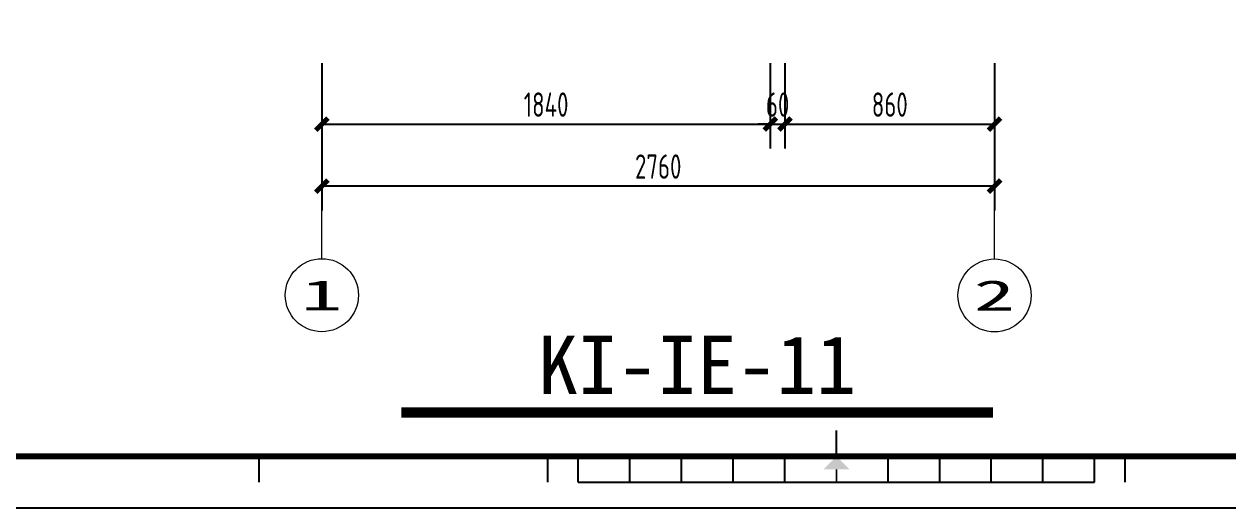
# Model space of a CAD drawing. Header units: millimetres. Extents: x 104198 to 1296755, y -81101 to 81453.
# Drawn here: x 690145 to 695085, y -28742 to -26754 of the extents above; entities that cross this region are included whole.
import ezdxf
from ezdxf.enums import TextEntityAlignment as Align
from ezdxf.xclip import XClip

# ---------------------------------------------------------------- set-up
doc = ezdxf.new("R2010")
doc.units = ezdxf.units.MM
doc.header["$XCLIPFRAME"] = 0
doc.header["$PDMODE"] = 3
doc.layers.get('Defpoints').update_dxf_attribs({"color": 250})
doc.layers.add('Axle Number', color=150, linetype='Continuous', lineweight=0)
doc.layers.add('图纸图框', color=165, linetype='Continuous')
doc.styles.add('CCD_DIM', font='ARCHS.SHX')
doc.styles.add('尺寸标注', font='ARCHS.SHX', dxfattribs={"width": 0.8})
doc.styles.add('线上图名', font='simhei.ttf')
doc.styles.add('轴号', font='', dxfattribs={"width": 0.8})
doc.styles.get('轴号').set_extended_font_data('SimSun')
doc.dimstyles.new('海龍1：50', dxfattribs={"dimscale": 50, "dimtxt": 2, "dimasz": 1, "dimexe": 2, "dimexo": 2, "dimgap": 0.6, "dimtad": 1, "dimdec": 0, "dimrnd": 5, "dimdsep": 46, "dimtxsty": 'CCD_DIM', "dimblk": 'WS-cj', "dimcen": 1, "dimclrd": 44, "dimclre": 44, "dimclrt": 2, "dimadec": 0, "dimazin": 2, "dimtfac": 1, "dimtdec": 4, "dimtix": 1, "dimtmove": 2, "dimatfit": 3, "dimldrblk": 'CCD_Leader_Arrow', "dimfxl": 5, "dimfxlon": 1, "dimtolj": 1, "dimarcsym": 0})

# ---------------------------------------------------------------- blocks, each defined once
blk = doc.blocks.new('kjghhgdgfhdhgfh')
at = {"layer": '图纸图框', "color": 165}
for p, q in [((1235.736097114308, -516.6322323388636), (1235.736097114308, -513.1311886968824)), ((1157.452761280522, -520.1332759807351), (1157.452761280522, -516.6322323388636)), ((1196.594429197475, -520.1332759807351), (1196.594429197475, -516.6322323388636)), ((1200.725660694923, -520.1332759807351), (1200.725660694923, -516.6322323388636)), ((1207.727747978776, -520.1332759807351), (1207.727747978776, -516.6322323388636)), ((1214.729835262748, -520.1332759807351), (1214.729835262748, -516.6322323388636)), ((1221.731922546599, -520.1332759807351), (1221.731922546599, -516.6322323388636)), ((1228.734009830453, -520.1332759807351), (1228.734009830453, -516.6322323388636)), ((1242.738184398277, -520.1332759807351), (1242.738184398277, -516.6322323388636)), ((1249.74027168213, -520.1332759807351), (1249.74027168213, -516.6322323388636)), ((1256.742358965983, -520.1332759807351), (1256.742358965983, -516.6322323388636)), ((1263.744446249947, -520.1332759807351), (1263.744446249947, -516.6322323388636)), ((1270.746533533805, -520.1332759807351), (1270.746533533805, -516.6322323388636)), ((1274.877765031257, -520.1332759807351), (1274.877765031257, -516.6322323388636)), ((1200.725660694923, -520.1332759807351), (1270.746533533805, -520.1332759807351)), ((1018.449156697091, -523.6475894229297), (1438.44652398302, -523.6475894229297)), ((1018.44915656821, -523.6475897729335), (1438.446523854134, -523.6475897729335)), ((1018.44915656821, -523.6475911731757), (1438.446523854134, -523.6475911731757)), ((1018.449156697091, -523.6475908231721), (1438.44652398302, -523.6475908231721)), ((1018.449156697091, -523.6475908231721), (1438.44652398302, -523.6475908231721))]:
    blk.add_line(p, q, dxfattribs=at)
at = {"layer": '图纸图框', "color": 165, "const_width": 0.840250474066758}
blk.add_lwpolyline([(1431.444436699053, -233.6664052710039), (1035.954374906786, -233.6664052710039), (1035.954374906786, -516.6322323388636), (1431.444436699053, -516.6322323388636)], close=True, dxfattribs=at)
at = {"layer": '图纸图框', "color": 165, "const_width": 0.2100626185166894}
blk.add_lwpolyline([(1235.736097114308, -518.3827541597987), (1235.736097114308, -520.1332759807351)], dxfattribs=at)
at = {"layer": '图纸图框', "color": 165}
blk.add_solid([(1237.486618935353, -518.3827541597987), (1233.98557529337, -518.3827541597987), (1235.736097114308, -516.6322323388636)], dxfattribs=at)
blk = doc.blocks.new('_ArchTick')
at = {"color": 2, "linetype": 'ByBlock', "const_width": 0.4}
blk.add_lwpolyline([(-0.5, -0.5), (0.5, 0.5)], dxfattribs=at)
blk = doc.blocks.new('*D648')
at = {"color": 44, "lineweight": -2, "transparency": 16777216}
for p, q in [((691367.1414530397, -26914.99720443529), (691367.1414530397, -27264.99720443529)), ((693207.1414530397, -26914.99720443529), (693207.1414530397, -27264.99720443529)), ((691367.1414530397, -27164.99720443529), (693207.1414530397, -27164.99720443529))]:
    blk.add_line(p, q, dxfattribs=at)
at = {"layer": 'Defpoints', "color": 0, "transparency": 16777216}
for p in [(691367.1414530397, -26524.83245944302), (693207.1414530397, -26524.83245944301), (693207.1414530397, -27164.99720443529)]:
    blk.add_point(p, dxfattribs=at)
at = {"color": 44, "lineweight": -2, "transparency": 16777216, "xscale": 50, "yscale": 50, "zscale": 50, "rotation": 180}
blk.add_blockref('_ArchTick', (691367.1414530397, -27164.99720443529), dxfattribs=at)
at = {"color": 44, "lineweight": -2, "transparency": 16777216, "xscale": 50, "yscale": 50, "zscale": 50}
blk.add_blockref('_ArchTick', (693207.1414530397, -27164.99720443529), dxfattribs=at)
at = {"color": 2, "transparency": 16777216, "insert": (692287.1414530397, -27084.99720443529), "char_height": 100, "attachment_point": 5, "style": '尺寸标注'}
blk.add_mtext('\\A1;1840', dxfattribs=at)
blk = doc.blocks.new('CCD_Leader_Arrow')
at = {"color": 50, "linetype": 'ByBlock'}
blk.add_line((0, 0), (-1, 0), dxfattribs=at)
for points in [[(-0.8586479999999881, 0.6683735999999953), (-0.5965191999999888, 0.8519200000000069), (-0.2400000000000091, 0), (0, 0)], [(-0.8586479999999881, -0.6683735999999953), (-0.5965191999999888, -0.8519200000000069), (-0.2400000000000091, 0), (0, 0)]]:
    blk.add_solid(points, dxfattribs=at)
blk = doc.blocks.new('WS-cj')
blk.add_hatch(color=2).paths.add_polyline_path([(0.5879038905250127, 0.8177135944101792), (-0.8177135944101792, -0.5879038905250127), (-0.5879038905245579, -0.817713594410634), (0.817713594410634, 0.5879038905247853)])
at = {"color": 2, "linetype": 'ByBlock', "lineweight": 0}
for p, q in [((-1.099999999999909, 0), (0, 0)), ((0, 0), (1.099999999999909, 0))]:
    blk.add_line(p, q, dxfattribs=at)
at = {"color": 2}
blk.add_lwpolyline([(0.5879038905250127, 0.8177135944101792), (-0.8177135944101792, -0.5879038905250127), (-0.5879038905245579, -0.817713594410634), (0.817713594410634, 0.5879038905247853)], close=True, dxfattribs=at)
blk = doc.blocks.new('*D649')
at = {"color": 44, "lineweight": -2, "transparency": 16777216}
for p, q in [((691367.1414530396, -27169.52532784571), (691367.1414530396, -27519.52532784571)), ((694127.1414530397, -27169.52532784571), (694127.1414530397, -27519.52532784571)), ((694127.1414530397, -27419.52532784571), (691367.1414530396, -27419.52532784571))]:
    blk.add_line(p, q, dxfattribs=at)
at = {"layer": 'Defpoints', "color": 0, "transparency": 16777216}
for p in [(694127.1414530397, -26918.83714387461), (691367.1414530396, -26925.29607422917), (691367.1414530396, -27419.52532784571)]:
    blk.add_point(p, dxfattribs=at)
at = {"color": 44, "lineweight": -2, "transparency": 16777216, "xscale": 50, "yscale": 50, "zscale": 50, "rotation": 180}
blk.add_blockref('_ArchTick', (691367.1414530396, -27419.52532784571), dxfattribs=at)
at = {"color": 44, "lineweight": -2, "transparency": 16777216, "xscale": 50, "yscale": 50, "zscale": 50}
blk.add_blockref('_ArchTick', (694127.1414530397, -27419.52532784571), dxfattribs=at)
at = {"color": 2, "transparency": 16777216, "insert": (692747.1414530396, -27339.52532784571), "char_height": 100, "attachment_point": 5, "style": '尺寸标注'}
blk.add_mtext('\\A1;2760', dxfattribs=at)
blk = doc.blocks.new('hl_Axis-A3')
at = {"color": 150, "ltscale": 2}
blk.add_line((16.00001264355095, -2.628404866592651e-05), (1.264355095287328e-05, -2.628404866555911e-05), dxfattribs=at)
at = {"color": 150}
blk.add_circle((19.00001264355095, -2.628404866592651e-05), 3, dxfattribs=at)
at = {"color": 2, "style": '轴号', "width": 3.15}
blk.add_attdef('轴号', text='', height=2.5, dxfattribs=at).set_placement((17.31251264355095, -1.273923342872195), (20.68751264355095, -1.273923342872195), align=Align.FIT)
blk = doc.blocks.new('*D796')
at = {"color": 44, "lineweight": -2, "transparency": 16777216}
for p, q in [((693207.1414530397, -26914.99720443529), (693207.1414530397, -27264.99720443529)), ((693267.1414530397, -26914.99720443529), (693267.1414530397, -27264.99720443529)), ((693207.1414530397, -27164.99720443529), (693157.1414530397, -27164.99720443529)), ((693207.1414530397, -27164.99720443529), (693267.1414530397, -27164.99720443529)), ((693267.1414530397, -27164.99720443529), (693317.1414530397, -27164.99720443529))]:
    blk.add_line(p, q, dxfattribs=at)
at = {"layer": 'Defpoints', "color": 0, "transparency": 16777216}
for p in [(693207.1414530397, -26524.83245944301), (693267.1414530397, -26524.83245944301), (693267.1414530397, -27164.99720443529)]:
    blk.add_point(p, dxfattribs=at)
at = {"color": 44, "lineweight": -2, "transparency": 16777216, "xscale": 50, "yscale": 50, "zscale": 50}
blk.add_blockref('_ArchTick', (693207.1414530397, -27164.99720443529), dxfattribs=at)
at = {"color": 44, "lineweight": -2, "transparency": 16777216, "xscale": 50, "yscale": 50, "zscale": 50, "rotation": 180}
blk.add_blockref('_ArchTick', (693267.1414530397, -27164.99720443529), dxfattribs=at)
at = {"color": 2, "transparency": 16777216, "insert": (693237.1414530397, -27084.99720443529), "char_height": 100, "attachment_point": 5, "style": '尺寸标注'}
blk.add_mtext('\\A1;60', dxfattribs=at)
blk = doc.blocks.new('*D797')
at = {"color": 44, "lineweight": -2, "transparency": 16777216}
for p, q in [((693267.1414530397, -26914.99720443529), (693267.1414530397, -27264.99720443529)), ((694127.1414530397, -26914.99720443529), (694127.1414530397, -27264.99720443529)), ((693267.1414530397, -27164.99720443529), (694127.1414530397, -27164.99720443529))]:
    blk.add_line(p, q, dxfattribs=at)
at = {"layer": 'Defpoints', "color": 0, "transparency": 16777216}
for p in [(693267.1414530397, -26524.83245944301), (694127.1414530397, -26524.83245944301), (694127.1414530397, -27164.99720443529)]:
    blk.add_point(p, dxfattribs=at)
at = {"color": 44, "lineweight": -2, "transparency": 16777216, "xscale": 50, "yscale": 50, "zscale": 50, "rotation": 180}
blk.add_blockref('_ArchTick', (693267.1414530397, -27164.99720443529), dxfattribs=at)
at = {"color": 44, "lineweight": -2, "transparency": 16777216, "xscale": 50, "yscale": 50, "zscale": 50}
blk.add_blockref('_ArchTick', (694127.1414530397, -27164.99720443529), dxfattribs=at)
at = {"color": 2, "transparency": 16777216, "insert": (693697.1414530397, -27084.99720443529), "char_height": 100, "attachment_point": 5, "style": '尺寸标注'}
blk.add_mtext('\\A1;860', dxfattribs=at)

msp = doc.modelspace()

# ---------------------------------------------------------------- linework, layer by layer
at = {"color": 2, "linetype": 'Continuous'}
msp.add_lwpolyline([(691693.298553635, -28349.25374684448, 41.9328, 41.9328, 0), (694120.4201716125, -28349.25374684448, 44.928, 44.928, 0)], format="xyseb", dxfattribs=at)

# ---------------------------------------------------------------- block references
ref = msp.add_blockref('kjghhgdgfhdhgfh', (656097.3846433467, -12901.25941170857), dxfattribs=dict(xscale=30.25, yscale=30.25, zscale=30.25))
XClip(ref).set_block_clipping_path([(1018.4491561816565, -523.6475911731757), (1465.834744255318, -226.65104223585132)])
at = {"layer": 'Axle Number'}
ref = msp.add_blockref('hl_Axis-A3', (691367.1427672422, -26917.76210070777), dxfattribs=dict(at, xscale=50, yscale=50, zscale=50, rotation=270))
ref.add_attrib('轴号', '1', dxfattribs={"layer": '0', "color": 2, "height": 125, "style": '轴号', "width": 1.8984375}).set_placement((691281.5716000985, -27930.26273288531), (691450.3216000985, -27930.26273288531), align=Align.FIT)
ref = msp.add_blockref('hl_Axis-A3', (694127.1414530397, -26918.83714387461), dxfattribs=dict(at, xscale=50, yscale=50, zscale=50, rotation=270))
ref.add_attrib('轴号', '2', dxfattribs={"layer": '0', "color": 2, "height": 125, "style": '轴号', "width": 1.8984375}).set_placement((694041.5702858961, -27931.33777605215), (694210.3202858961, -27931.33777605215), align=Align.FIT)

# ---------------------------------------------------------------- texts
at = {"color": 2, "style": '线上图名', "flags": 8}
msp.add_attdef('KI-IE-11', text='EXISTING_PLAN', height=239.616, dxfattribs=at).set_placement((692906.7032948568, -28273.03207129971), align=Align.CENTER)

# ---------------------------------------------------------------- dimensions: what is measured, and where the dimension line sits
for base, p1, p2, picture, middle in [((693207.1414530397, -27164.99720443529), (691367.1414530397, -26524.83245944302), (693207.1414530397, -26524.83245944301), '*D648', (692287.1414530397, -27084.99720443529)), ((693267.1414530397, -27164.99720443529), (693207.1414530397, -26524.83245944301), (693267.1414530397, -26524.83245944301), '*D796', (693237.1414530397, -27084.99720443529)), ((694127.1414530397, -27164.99720443529), (693267.1414530397, -26524.83245944301), (694127.1414530397, -26524.83245944301), '*D797', (693697.1414530397, -27084.99720443529)), ((691367.1414530396, -27419.52532784571), (694127.1414530397, -26918.83714387461), (691367.1414530396, -26925.29607422917), '*D649', (692747.1414530396, -27339.52532784571))]:
    dim = msp.add_linear_dim(base=base, p1=p1, p2=p2, dimstyle='海龍1：50', override={"dimtxsty": '尺寸标注', "dimblk1": 'ArchTick', "dimblk2": 'ArchTick', "dimsah": 1})
    dim.commit()
    dim.dimension.update_dxf_attribs({"geometry": picture, "text_midpoint": middle})

doc.saveas('drawing.dxf')
